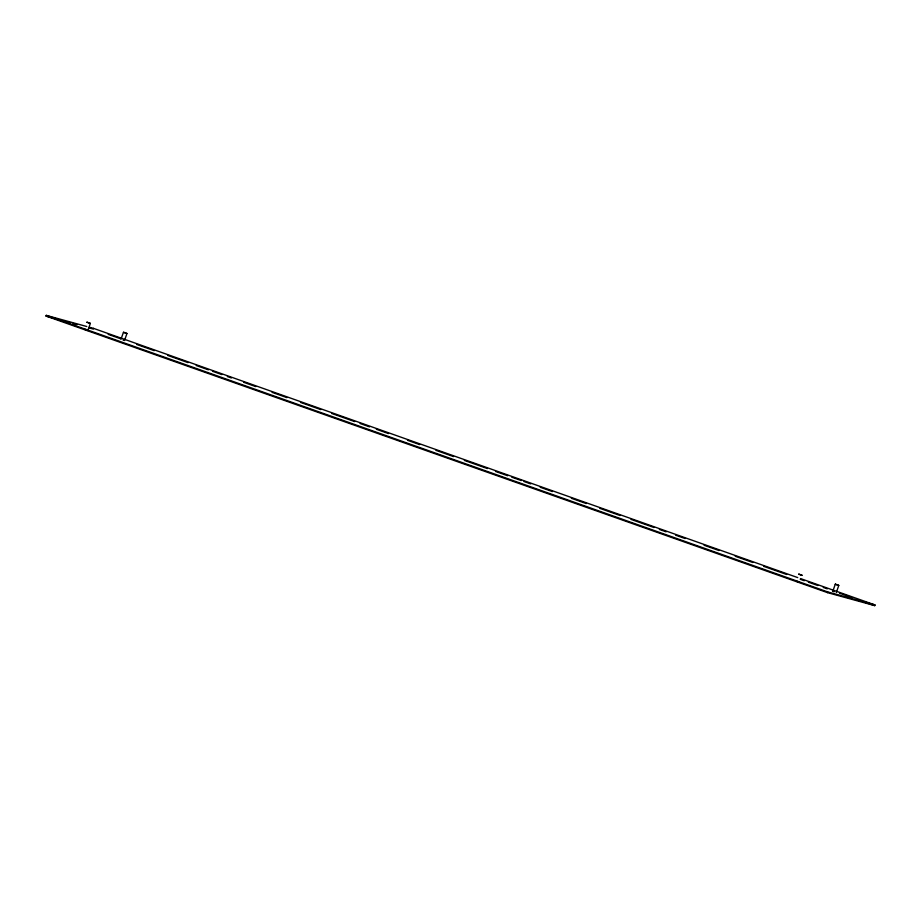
<?xml version="1.0" encoding="UTF-8"?>
<svg xmlns="http://www.w3.org/2000/svg" width="921" height="921" viewBox="0 0 921 921"><rect width="100%" height="100%" fill="white"/><g stroke="black" fill="none" stroke-linecap="round" stroke-linejoin="round"><path stroke-width="1.38" d="M800.464 578.561L874.95 604.924L874.697 605.627L827.472 592.629L46.05 316.076L46.303 315.373L86.781 326.518M87.852 330.455L90.373 323.421M797.759 577.605L93.528 328.371L93.286 329.073L89.233 327.957M120.985 339.296L123.46 332.262L125.106 332.826L126.96 333.494L124.508 340.54M827.472 592.629L827.714 591.927L874.95 604.924M832.814 591.236L835.301 584.19M836.337 592.468L838.801 585.422M89.487 327.254L93.528 328.371M46.05 316.076L60.89 320.163M66.289 321.648L70.341 322.764M73.035 323.501L77.088 324.618M798.749 574.128L802.226 575.36L798.795 574.151M799.727 582.394L797.528 581.6M126.902 333.483L123.529 332.285M123.782 340.31L123.103 340.068M797.068 581.439L796.366 581.197L797.862 581.75M86.16 329.868L87.817 330.443L87.138 330.179M108.183 334.346L120.363 338.663M136.619 344.408L154.221 350.648M167.772 355.437L188.08 362.621M196.208 365.499L208.399 369.816M212.463 371.255L221.938 374.605M227.36 376.528L231.413 377.967M243.605 382.273L255.796 386.59M272.052 392.346L286.949 397.619M300.488 402.408L320.796 409.592M331.641 413.437L354.654 421.576M360.076 423.499L369.551 426.849M376.332 429.244L388.512 433.561M407.473 440.273L419.665 444.59M435.909 450.334L453.523 456.574M464.357 460.408L487.382 468.547M495.498 471.425L507.69 475.743M511.754 477.182L521.24 480.532M523.945 481.487L530.715 483.893M540.19 487.244L552.381 491.561M571.342 498.273L586.24 503.545M599.778 508.334L620.098 515.518M630.931 519.352L653.956 527.503M659.367 529.425L666.148 531.82M675.623 535.17L685.097 538.532M704.058 545.244L718.956 550.516M735.211 556.261L752.814 562.489M763.647 566.334L786.672 574.474M800.222 579.274L804.275 580.714M808.339 582.141L817.825 585.503M823.236 587.414L827.3 588.853M839.492 593.17L851.683 597.487M863.863 601.793L874.697 605.627M46.303 315.373L827.714 591.927M798.15 581.807L798.979 582.107M834.184 591.731L833.091 591.34M86.931 322.2L90.258 323.375L86.965 322.212M835.347 584.202L838.743 585.411L835.416 584.225M84.525 329.269L86.033 329.822L84.525 329.269"/></g></svg>
